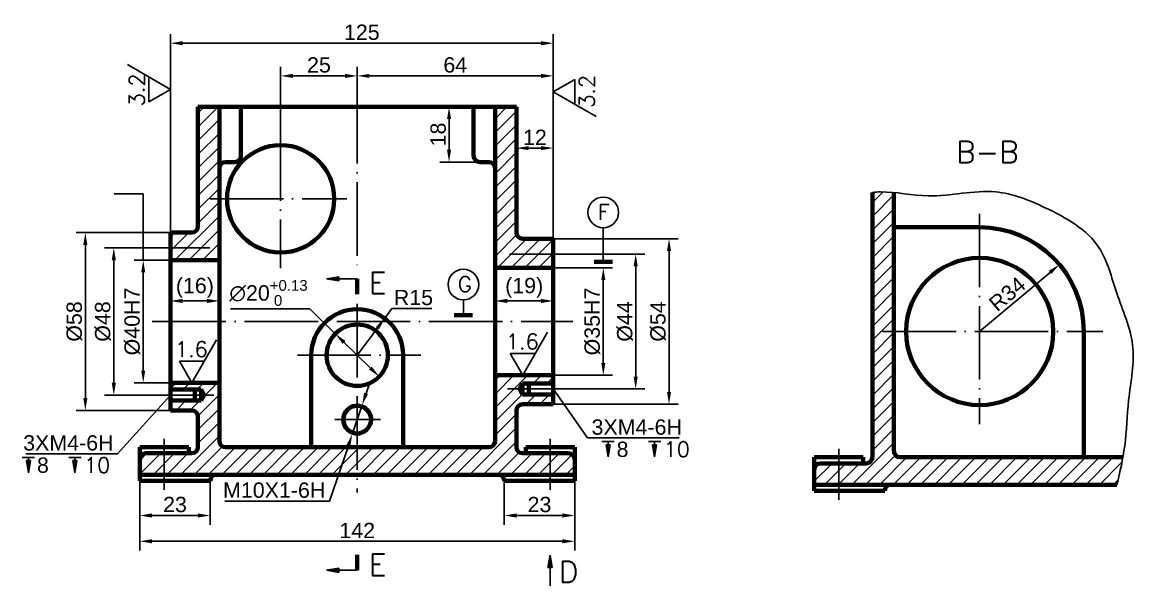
# Model space of a CAD drawing. Header units: centimetres. Extents: x 2456 to 3177, y 1186 to 1623.
# Drawn here: x 2807.2 to 3170.4, y 1427.5 to 1611.3 of the extents above; entities that cross this region are included whole.
import ezdxf
from ezdxf.enums import TextEntityAlignment as Align

# ---------------------------------------------------------------- set-up
doc = ezdxf.new("R2010")
doc.units = ezdxf.units.CM
doc.header["$PDMODE"] = 35
doc.linetypes.add('ACAD_ISO04W100', pattern=[30, 24, -3, 0, -3])
doc.layers.get('Defpoints').update_dxf_attribs({"color": 250})
for name, color, linetype, lineweight in [('文字', 250, 'Continuous', 25), ('標註', 250, 'Continuous', 25), ('粗實線', 250, 'Continuous', 70), ('細實線', 250, 'Continuous', 25), ('點畫線', 250, 'ACAD_ISO04W100', 25)]:
    doc.layers.add(name, color=color, linetype=linetype, lineweight=lineweight)
doc.styles.get("Standard").update_dxf_attribs({"font": 'arial.ttf'})
doc.styles.add('字母和数字样式', font='txt.shx', dxfattribs={"height": 5})
doc.dimstyles.new('公差样式2', dxfattribs={"dimtxt": 5, "dimasz": 4, "dimexe": 3, "dimexo": 0, "dimgap": 1, "dimtad": 1, "dimtoh": 1, "dimdec": 1, "dimdsep": 46, "dimtxsty": 'Standard', "dimcen": 2.5, "dimadec": 1, "dimazin": 2, "dimtol": 1, "dimtp": 0.13, "dimtfac": 0.7, "dimtdec": 3, "dimtofl": 0, "dimtmove": 0, "dimatfit": 2, "dimldrblk": 'NONE', "dimfxl": 1, "dimtolj": 1, "dimarcsym": 0})
doc.dimstyles.new('工程标注样式', dxfattribs={"dimtxt": 5, "dimasz": 4, "dimexe": 3, "dimexo": 0, "dimgap": 1, "dimtad": 1, "dimtoh": 1, "dimdec": 1, "dimdsep": 46, "dimtxsty": 'Standard', "dimcen": 2.5, "dimadec": 0, "dimazin": 0, "dimtfac": 1, "dimtdec": 1, "dimtmove": 0, "dimatfit": 3, "dimldrblk": 'NONE', "dimfxl": 1, "dimarcsym": 0})
doc.dimstyles.new('工程标注样式$0', dxfattribs={"dimtxt": 5, "dimasz": 4, "dimexe": 3, "dimexo": 0, "dimgap": 1, "dimtad": 1, "dimdec": 1, "dimdsep": 46, "dimtxsty": 'Standard', "dimcen": 2.5, "dimadec": 0, "dimazin": 0, "dimtfac": 1, "dimtdec": 1, "dimtmove": 0, "dimatfit": 3, "dimldrblk": 'NONE', "dimfxl": 1, "dimarcsym": 0})
doc.dimstyles.new('平内径向标注样式', dxfattribs={"dimtxt": 5, "dimasz": 4, "dimexe": 3, "dimexo": 0, "dimgap": 1, "dimtad": 1, "dimtoh": 1, "dimdec": 1, "dimdsep": 46, "dimtxsty": 'Standard', "dimcen": 2.5, "dimadec": 1, "dimazin": 2, "dimtfac": 1, "dimtdec": 1, "dimtofl": 0, "dimtmove": 0, "dimatfit": 2, "dimldrblk": 'NONE', "dimfxl": 1, "dimarcsym": 0})
doc.dimstyles.new('非圆视图直径标注样式', dxfattribs={"dimtxt": 5, "dimasz": 4, "dimexe": 3, "dimexo": 0, "dimgap": 1, "dimtad": 1, "dimdec": 1, "dimdsep": 46, "dimtxsty": 'Standard', "dimcen": 2.5, "dimadec": 0, "dimazin": 0, "dimtfac": 1, "dimtdec": 1, "dimtmove": 0, "dimatfit": 3, "dimldrblk": 'NONE', "dimfxl": 1, "dimarcsym": 0})

# ---------------------------------------------------------------- blocks, each defined once
blk = doc.blocks.new('箭头')
at = {"layer": '細實線'}
for p, q in [((-0.75, 6), (0, 10)), ((0, 0), (0, 10)), ((0, 10), (0.65, 6)), ((0.65, 6), (-0.75, 6))]:
    blk.add_line(p, q, dxfattribs=at)
blk.add_solid([(0, 10), (0.65, 6), (-0.75, 6)], dxfattribs=at)
blk = doc.blocks.new('*D107')
at = {"layer": 'Defpoints', "color": 0, "transparency": 16777216}
for p in [(2845.6, 1461.65), (2868.6, 1461.65), (2868.6, 1450.36)]:
    blk.add_point(p, dxfattribs=at)
at = {"layer": '標註', "color": 0, "lineweight": -2, "transparency": 16777216}
for p, q in [((2845.6, 1461.65), (2845.6, 1447.36)), ((2868.6, 1461.65), (2868.6, 1447.36)), ((2849.6, 1450.36), (2864.6, 1450.36))]:
    blk.add_line(p, q, dxfattribs=at)
at = {"layer": '標註', "color": 0, "transparency": 16777216}
for points in [[(2849.6, 1451.03), (2849.6, 1449.69), (2845.6, 1450.36)], [(2864.6, 1451.03), (2864.6, 1449.69), (2868.6, 1450.36)]]:
    blk.add_solid(points, dxfattribs=at)
at = {"layer": '標註', "color": 0, "transparency": 16777216, "insert": (2857.1, 1453.92), "char_height": 5, "attachment_point": 5}
blk.add_mtext('23', dxfattribs=at)
blk = doc.blocks.new('_None')
blk = doc.blocks.new('*D108')
at = {"layer": 'Defpoints', "color": 0, "transparency": 16777216}
for p in [(2964.6, 1461.65), (2987.6, 1461.65), (2987.6, 1450.36)]:
    blk.add_point(p, dxfattribs=at)
at = {"layer": '標註', "color": 0, "lineweight": -2, "transparency": 16777216}
for p, q in [((2964.6, 1461.65), (2964.6, 1447.36)), ((2987.6, 1461.65), (2987.6, 1447.36)), ((2968.6, 1450.36), (2983.6, 1450.36))]:
    blk.add_line(p, q, dxfattribs=at)
at = {"layer": '標註', "color": 0, "transparency": 16777216}
for points in [[(2968.6, 1451.03), (2968.6, 1449.69), (2964.6, 1450.36)], [(2983.6, 1451.03), (2983.6, 1449.69), (2987.6, 1450.36)]]:
    blk.add_solid(points, dxfattribs=at)
at = {"layer": '標註', "color": 0, "transparency": 16777216, "insert": (2976.1, 1453.92), "char_height": 5, "attachment_point": 5}
blk.add_mtext('23', dxfattribs=at)
blk = doc.blocks.new('*D109')
at = {"layer": 'Defpoints', "color": 0, "transparency": 16777216}
for p in [(2916.6, 1593.76), (2916.6, 1589.18), (2891.6, 1576.99)]:
    blk.add_point(p, dxfattribs=at)
at = {"layer": '標註', "color": 0, "lineweight": -2, "transparency": 16777216}
for p, q in [((2891.6, 1576.99), (2891.6, 1596.76)), ((2916.6, 1589.18), (2916.6, 1596.76)), ((2895.6, 1593.76), (2912.6, 1593.76))]:
    blk.add_line(p, q, dxfattribs=at)
at = {"layer": '標註', "color": 0, "transparency": 16777216}
for points in [[(2895.6, 1594.43), (2895.6, 1593.1), (2891.6, 1593.76)], [(2912.6, 1594.43), (2912.6, 1593.1), (2916.6, 1593.76)]]:
    blk.add_solid(points, dxfattribs=at)
at = {"layer": '標註', "color": 0, "transparency": 16777216, "insert": (2904.1, 1597.32), "char_height": 5, "attachment_point": 5}
blk.add_mtext('25', dxfattribs=at)
blk = doc.blocks.new('*D110')
at = {"layer": 'Defpoints', "color": 0, "transparency": 16777216}
for p in [(2916.6, 1593.76), (2916.6, 1593.76), (2980.6, 1540.65)]:
    blk.add_point(p, dxfattribs=at)
at = {"layer": '標註', "color": 0, "lineweight": -2, "transparency": 16777216}
for p, q in [((2916.6, 1593.76), (2916.6, 1596.76)), ((2980.6, 1540.65), (2980.6, 1596.76)), ((2976.6, 1593.76), (2920.6, 1593.76))]:
    blk.add_line(p, q, dxfattribs=at)
at = {"layer": '標註', "color": 0, "transparency": 16777216}
for points in [[(2920.6, 1594.43), (2920.6, 1593.1), (2916.6, 1593.76)], [(2976.6, 1594.43), (2976.6, 1593.1), (2980.6, 1593.76)]]:
    blk.add_solid(points, dxfattribs=at)
at = {"layer": '標註', "color": 0, "transparency": 16777216, "insert": (2948.6, 1597.32), "char_height": 5, "attachment_point": 5}
blk.add_mtext('64', dxfattribs=at)
blk = doc.blocks.new('*D111')
at = {"layer": 'Defpoints', "color": 0, "transparency": 16777216}
for p in [(2855.6, 1604.42), (2855.6, 1542.65), (2980.6, 1540.65)]:
    blk.add_point(p, dxfattribs=at)
at = {"layer": '標註', "color": 0, "lineweight": -2, "transparency": 16777216}
for p, q in [((2855.6, 1542.65), (2855.6, 1607.42)), ((2980.6, 1540.65), (2980.6, 1607.42)), ((2976.6, 1604.42), (2859.6, 1604.42))]:
    blk.add_line(p, q, dxfattribs=at)
at = {"layer": '標註', "color": 0, "transparency": 16777216}
for points in [[(2859.6, 1605.09), (2859.6, 1603.76), (2855.6, 1604.42)], [(2976.6, 1605.09), (2976.6, 1603.76), (2980.6, 1604.42)]]:
    blk.add_solid(points, dxfattribs=at)
at = {"layer": '標註', "color": 0, "transparency": 16777216, "insert": (2918.1, 1607.97), "char_height": 5, "attachment_point": 5}
blk.add_mtext('125', dxfattribs=at)
blk = doc.blocks.new('加工面粗糙度')
at = {"layer": '細實線'}
for p, q in [((0, 0), (8.1, 14.03)), ((-4.05, 7.01), (0, 0)), ((-4.05, 7.01), (4.05, 7.01))]:
    blk.add_line(p, q, dxfattribs=at)
at = {"layer": '文字', "style": '字母和数字样式'}
blk.add_attdef('RA', (-5.5, 8.47), '', height=5, dxfattribs=at)
blk = doc.blocks.new('*D112')
at = {"layer": 'Defpoints', "color": 0, "transparency": 16777216}
for p in [(2946.58, 1583.65), (2946.58, 1583.65), (2956.6, 1565.65)]:
    blk.add_point(p, dxfattribs=at)
at = {"layer": '標註', "color": 0, "lineweight": -2, "transparency": 16777216}
for p, q in [((2946.58, 1583.65), (2943.58, 1583.65)), ((2946.58, 1569.65), (2946.58, 1579.65)), ((2956.6, 1565.65), (2943.58, 1565.65))]:
    blk.add_line(p, q, dxfattribs=at)
at = {"layer": '標註', "color": 0, "transparency": 16777216}
for points in [[(2945.91, 1579.65), (2947.25, 1579.65), (2946.58, 1583.65)], [(2945.91, 1569.65), (2947.25, 1569.65), (2946.58, 1565.65)]]:
    blk.add_solid(points, dxfattribs=at)
at = {"layer": '標註', "color": 0, "transparency": 16777216, "insert": (2943.03, 1574.65), "char_height": 5, "attachment_point": 5, "rotation": 90}
blk.add_mtext('18', dxfattribs=at)
blk = doc.blocks.new('*D71')
at = {"layer": 'Defpoints', "color": 0, "transparency": 16777216}
for p in [(2855.6, 1520.35), (2871.6, 1520.35), (2871.6, 1520.35)]:
    blk.add_point(p, dxfattribs=at)
at = {"layer": '標註', "color": 0, "lineweight": -2, "transparency": 16777216}
for p, q in [((2855.6, 1520.35), (2855.6, 1523.35)), ((2871.6, 1520.35), (2871.6, 1523.35)), ((2859.6, 1520.35), (2867.6, 1520.35))]:
    blk.add_line(p, q, dxfattribs=at)
at = {"layer": '標註', "color": 0, "transparency": 16777216}
for points in [[(2859.6, 1521.02), (2859.6, 1519.68), (2855.6, 1520.35)], [(2867.6, 1521.02), (2867.6, 1519.68), (2871.6, 1520.35)]]:
    blk.add_solid(points, dxfattribs=at)
at = {"layer": '標註', "color": 0, "transparency": 16777216, "insert": (2863.6, 1524.63), "char_height": 5, "attachment_point": 5}
blk.add_mtext('(16)', dxfattribs=at)
blk = doc.blocks.new('*D72')
at = {"layer": 'Defpoints', "color": 0, "transparency": 16777216}
for p in [(2961.6, 1520.35), (2980.6, 1520.35), (2980.6, 1520.35)]:
    blk.add_point(p, dxfattribs=at)
at = {"layer": '標註', "color": 0, "lineweight": -2, "transparency": 16777216}
for p, q in [((2961.6, 1520.35), (2961.6, 1523.35)), ((2980.6, 1520.35), (2980.6, 1523.35)), ((2965.6, 1520.35), (2976.6, 1520.35))]:
    blk.add_line(p, q, dxfattribs=at)
at = {"layer": '標註', "color": 0, "transparency": 16777216}
for points in [[(2965.6, 1521.02), (2965.6, 1519.68), (2961.6, 1520.35)], [(2976.6, 1521.02), (2976.6, 1519.68), (2980.6, 1520.35)]]:
    blk.add_solid(points, dxfattribs=at)
at = {"layer": '標註', "color": 0, "transparency": 16777216, "insert": (2971.1, 1524.63), "char_height": 5, "attachment_point": 5}
blk.add_mtext('(19)', dxfattribs=at)
blk = doc.blocks.new('*D113')
at = {"layer": 'Defpoints', "color": 0, "transparency": 16777216}
for p in [(2980.6, 1531.15), (2980.6, 1496.15), (2996.93, 1496.15)]:
    blk.add_point(p, dxfattribs=at)
at = {"layer": '標註', "color": 0, "lineweight": -2, "transparency": 16777216}
for p, q in [((2980.6, 1531.15), (2999.93, 1531.15)), ((2996.93, 1527.15), (2996.93, 1500.15)), ((2980.6, 1496.15), (2999.93, 1496.15))]:
    blk.add_line(p, q, dxfattribs=at)
at = {"layer": '標註', "color": 0, "transparency": 16777216}
for points in [[(2996.27, 1527.15), (2997.6, 1527.15), (2996.93, 1531.15)], [(2996.27, 1500.15), (2997.6, 1500.15), (2996.93, 1496.15)]]:
    blk.add_solid(points, dxfattribs=at)
at = {"layer": '標註', "color": 0, "transparency": 16777216, "insert": (2993.38, 1513.65), "char_height": 5, "attachment_point": 5, "rotation": 90}
blk.add_mtext('%%c35H7', dxfattribs=at)
blk = doc.blocks.new('*D114')
at = {"layer": 'Defpoints', "color": 0, "transparency": 16777216}
for p in [(2985.09, 1535.65), (2985.09, 1491.65), (3007.5, 1491.65)]:
    blk.add_point(p, dxfattribs=at)
at = {"layer": '標註', "color": 0, "lineweight": -2, "transparency": 16777216}
for p, q in [((2985.09, 1535.65), (3010.5, 1535.65)), ((3007.5, 1531.65), (3007.5, 1495.65)), ((2985.09, 1491.65), (3010.5, 1491.65))]:
    blk.add_line(p, q, dxfattribs=at)
at = {"layer": '標註', "color": 0, "transparency": 16777216}
for points in [[(3006.84, 1531.65), (3008.17, 1531.65), (3007.5, 1535.65)], [(3006.84, 1495.65), (3008.17, 1495.65), (3007.5, 1491.65)]]:
    blk.add_solid(points, dxfattribs=at)
at = {"layer": '標註', "color": 0, "transparency": 16777216, "insert": (3004, 1513.65), "char_height": 5, "attachment_point": 5, "rotation": 90}
blk.add_mtext('%%C44', dxfattribs=at)
blk = doc.blocks.new('*D115')
at = {"layer": 'Defpoints', "color": 0, "transparency": 16777216}
for p in [(2980.6, 1540.65), (2980.6, 1486.65), (3018.39, 1486.65)]:
    blk.add_point(p, dxfattribs=at)
at = {"layer": '標註', "color": 0, "lineweight": -2, "transparency": 16777216}
for p, q in [((2980.6, 1540.65), (3021.39, 1540.65)), ((3018.39, 1536.65), (3018.39, 1490.65)), ((2980.6, 1486.65), (3021.39, 1486.65))]:
    blk.add_line(p, q, dxfattribs=at)
at = {"layer": '標註', "color": 0, "transparency": 16777216}
for points in [[(3017.72, 1536.65), (3019.06, 1536.65), (3018.39, 1540.65)], [(3017.72, 1490.65), (3019.06, 1490.65), (3018.39, 1486.65)]]:
    blk.add_solid(points, dxfattribs=at)
at = {"layer": '標註', "color": 0, "transparency": 16777216, "insert": (3014.85, 1513.65), "char_height": 5, "attachment_point": 5, "rotation": 90}
blk.add_mtext('%%C54', dxfattribs=at)
blk = doc.blocks.new('*D116')
at = {"layer": 'Defpoints', "color": 0, "transparency": 16777216}
for p in [(2855.6, 1533.65), (2846.74, 1493.65), (2855.6, 1493.65)]:
    blk.add_point(p, dxfattribs=at)
at = {"layer": '標註', "color": 0, "lineweight": -2, "transparency": 16777216}
for p, q in [((2855.6, 1533.65), (2843.74, 1533.65)), ((2846.74, 1529.65), (2846.74, 1497.65)), ((2855.6, 1493.65), (2843.74, 1493.65))]:
    blk.add_line(p, q, dxfattribs=at)
at = {"layer": '標註', "color": 0, "transparency": 16777216}
for points in [[(2846.07, 1529.65), (2847.4, 1529.65), (2846.74, 1533.65)], [(2846.07, 1497.65), (2847.4, 1497.65), (2846.74, 1493.65)]]:
    blk.add_solid(points, dxfattribs=at)
at = {"layer": '標註', "color": 0, "transparency": 16777216, "insert": (2843.18, 1513.65), "char_height": 5, "attachment_point": 5, "rotation": 90}
blk.add_mtext('%%c40H7', dxfattribs=at)
blk = doc.blocks.new('*D117')
at = {"layer": 'Defpoints', "color": 0, "transparency": 16777216}
for p in [(2851.64, 1537.65), (2837.13, 1489.65), (2851.64, 1489.65)]:
    blk.add_point(p, dxfattribs=at)
at = {"layer": '標註', "color": 0, "lineweight": -2, "transparency": 16777216}
for p, q in [((2851.64, 1537.65), (2834.13, 1537.65)), ((2837.13, 1533.65), (2837.13, 1493.65)), ((2851.64, 1489.65), (2834.13, 1489.65))]:
    blk.add_line(p, q, dxfattribs=at)
at = {"layer": '標註', "color": 0, "transparency": 16777216}
for points in [[(2836.46, 1533.65), (2837.8, 1533.65), (2837.13, 1537.65)], [(2836.46, 1493.65), (2837.8, 1493.65), (2837.13, 1489.65)]]:
    blk.add_solid(points, dxfattribs=at)
at = {"layer": '標註', "color": 0, "transparency": 16777216, "insert": (2833.58, 1513.65), "char_height": 5, "attachment_point": 5, "rotation": 90}
blk.add_mtext('%%C48', dxfattribs=at)
blk = doc.blocks.new('*D118')
at = {"layer": 'Defpoints', "color": 0, "transparency": 16777216}
for p in [(2855.6, 1542.65), (2827.84, 1484.65), (2855.6, 1484.65)]:
    blk.add_point(p, dxfattribs=at)
at = {"layer": '標註', "color": 0, "lineweight": -2, "transparency": 16777216}
for p, q in [((2855.6, 1542.65), (2824.84, 1542.65)), ((2827.84, 1538.65), (2827.84, 1488.65)), ((2855.6, 1484.65), (2824.84, 1484.65))]:
    blk.add_line(p, q, dxfattribs=at)
at = {"layer": '標註', "color": 0, "transparency": 16777216}
for points in [[(2827.18, 1538.65), (2828.51, 1538.65), (2827.84, 1542.65)], [(2827.18, 1488.65), (2828.51, 1488.65), (2827.84, 1484.65)]]:
    blk.add_solid(points, dxfattribs=at)
at = {"layer": '標註', "color": 0, "transparency": 16777216, "insert": (2824.29, 1513.65), "char_height": 5, "attachment_point": 5, "rotation": 90}
blk.add_mtext('%%C58', dxfattribs=at)
blk = doc.blocks.new('孔深符号')
at = {"layer": '標註'}
for p, q in [((-2, 5), (2, 5)), ((0.65, 4), (-0.65, 4)), ((-0.65, 4), (0, 0)), ((0, 5), (0, 0)), ((0, 0), (0.65, 4))]:
    blk.add_line(p, q, dxfattribs=at)
blk.add_solid([(-0.65, 4), (0.65, 4), (0, 0)], dxfattribs=at)
blk = doc.blocks.new('*D73')
at = {"layer": 'Defpoints', "color": 0, "transparency": 16777216}
for p in [(2968.6, 1570.2), (2968.6, 1570.2), (2980.6, 1570.2)]:
    blk.add_point(p, dxfattribs=at)
at = {"layer": '標註', "color": 0, "lineweight": -2, "transparency": 16777216}
for p, q in [((2968.6, 1570.2), (2968.6, 1573.2)), ((2980.6, 1570.2), (2980.6, 1573.2)), ((2976.6, 1570.2), (2972.6, 1570.2))]:
    blk.add_line(p, q, dxfattribs=at)
at = {"layer": '標註', "color": 0, "transparency": 16777216}
for points in [[(2972.6, 1570.87), (2972.6, 1569.54), (2968.6, 1570.2)], [(2976.6, 1570.87), (2976.6, 1569.54), (2980.6, 1570.2)]]:
    blk.add_solid(points, dxfattribs=at)
at = {"layer": '標註', "color": 0, "transparency": 16777216, "insert": (2974.6, 1573.71), "char_height": 5, "attachment_point": 5}
blk.add_mtext('12', dxfattribs=at)
blk = doc.blocks.new('*D119')
at = {"layer": 'Defpoints', "color": 0, "transparency": 16777216}
for p in [(2925.56, 1514.68), (2916.6, 1502.65)]:
    blk.add_point(p, dxfattribs=at)
at = {"layer": '標註', "color": 0, "lineweight": -2, "transparency": 16777216}
for p, q in [((2925.56, 1514.68), (2927.95, 1517.89)), ((2927.95, 1517.89), (2940.94, 1517.89)), ((2916.6, 1502.65), (2923.17, 1511.47))]:
    blk.add_line(p, q, dxfattribs=at)
at = {"layer": '標註', "color": 0, "transparency": 16777216}
blk.add_solid([(2922.64, 1511.87), (2923.71, 1511.07), (2925.56, 1514.68)], dxfattribs=at)
at = {"layer": '標註', "color": 0, "transparency": 16777216, "insert": (2934.95, 1521.44), "char_height": 5, "attachment_point": 5}
blk.add_mtext('R15', dxfattribs=at)
blk = doc.blocks.new('*D120')
at = {"layer": 'Defpoints', "color": 0, "transparency": 16777216}
for p in [(2909.44, 1509.63), (2923.76, 1495.67)]:
    blk.add_point(p, dxfattribs=at)
at = {"layer": '標註', "color": 0, "lineweight": -2, "transparency": 16777216}
for p, q in [((2901.09, 1517.76), (2875.2, 1517.76)), ((2909.44, 1509.63), (2901.09, 1517.76)), ((2920.9, 1498.46), (2912.3, 1506.84))]:
    blk.add_line(p, q, dxfattribs=at)
at = {"layer": '標註', "color": 0, "transparency": 16777216}
for points in [[(2912.77, 1507.31), (2911.84, 1506.36), (2909.44, 1509.63)], [(2921.36, 1498.94), (2920.43, 1497.99), (2923.76, 1495.67)]]:
    blk.add_solid(points, dxfattribs=at)
at = {"layer": '標註', "color": 0, "transparency": 16777216, "insert": (2887.64, 1522.96), "char_height": 5, "attachment_point": 5}
blk.add_mtext('\\A1;∅20{\\H3.500000;\\S+0.13^  0;}', dxfattribs=at)
blk = doc.blocks.new('基准符号')
at = {"layer": '粗實線'}
blk.add_line((-3, 0), (3, 0), dxfattribs=at)
at = {"layer": '細實線'}
blk.add_line((0, 0), (0, 5), dxfattribs=at)
blk.add_circle((0, 10), 5, dxfattribs=at)
at = {"layer": '文字', "style": '字母和数字样式'}
blk.add_attdef('A', (-1.76, 7.63), '', height=5, dxfattribs=at)
blk = doc.blocks.new('*D121')
at = {"layer": 'Defpoints', "color": 0, "transparency": 16777216}
for p in [(2918.21, 1486.39), (2914.99, 1476.92)]:
    blk.add_point(p, dxfattribs=at)
at = {"layer": '標註', "color": 0, "lineweight": -2, "transparency": 16777216}
for p, q in [((2919.49, 1490.17), (2920.78, 1493.96)), ((2918.21, 1486.39), (2914.99, 1476.92)), ((2907.57, 1455.05), (2913.71, 1473.13)), ((2873.34, 1455.05), (2907.57, 1455.05))]:
    blk.add_line(p, q, dxfattribs=at)
at = {"layer": '標註', "color": 0, "transparency": 16777216}
for points in [[(2918.86, 1490.39), (2920.12, 1489.96), (2918.21, 1486.39)], [(2913.08, 1473.34), (2914.34, 1472.91), (2914.99, 1476.92)]]:
    blk.add_solid(points, dxfattribs=at)
at = {"layer": '標註', "color": 0, "transparency": 16777216, "insert": (2889.49, 1458.6), "char_height": 5, "attachment_point": 5}
blk.add_mtext('M10X1-6H', dxfattribs=at)
blk = doc.blocks.new('*D76')
at = {"layer": 'Defpoints', "color": 0, "transparency": 16777216}
for p in [(2845.6, 1461.65), (2987.6, 1461.65), (2987.6, 1441.96)]:
    blk.add_point(p, dxfattribs=at)
at = {"layer": '標註', "color": 0, "lineweight": -2, "transparency": 16777216}
for p, q in [((2845.6, 1461.65), (2845.6, 1438.96)), ((2987.6, 1461.65), (2987.6, 1438.96)), ((2849.6, 1441.96), (2983.6, 1441.96))]:
    blk.add_line(p, q, dxfattribs=at)
at = {"layer": '標註', "color": 0, "transparency": 16777216}
for points in [[(2849.6, 1442.62), (2849.6, 1441.29), (2845.6, 1441.96)], [(2983.6, 1442.62), (2983.6, 1441.29), (2987.6, 1441.96)]]:
    blk.add_solid(points, dxfattribs=at)
at = {"layer": '標註', "color": 0, "transparency": 16777216, "insert": (2916.6, 1445.47), "char_height": 5, "attachment_point": 5}
blk.add_mtext('142', dxfattribs=at)
blk = doc.blocks.new('*D122')
at = {"layer": 'Defpoints', "color": 0, "transparency": 16777216}
for p in [(3145.85, 1532.23), (3119.8, 1510.38)]:
    blk.add_point(p, dxfattribs=at)
at = {"layer": '標註', "color": 0, "lineweight": -2, "transparency": 16777216}
blk.add_line((3119.8, 1510.38), (3142.78, 1529.66), dxfattribs=at)
at = {"layer": '標註', "color": 0, "transparency": 16777216}
blk.add_solid([(3142.35, 1530.17), (3143.21, 1529.15), (3145.85, 1532.23)], dxfattribs=at)
at = {"layer": '標註', "color": 0, "transparency": 16777216, "insert": (3128.83, 1522.6), "char_height": 5, "attachment_point": 5, "rotation": 40.0037}
blk.add_mtext('R34', dxfattribs=at)

msp = doc.modelspace()

# ---------------------------------------------------------------- hatches: boundary and pattern name
at = {"layer": '細實線'}
h = msp.add_hatch(dxfattribs=at)
h.set_pattern_fill('ANSI31', color=256, style=0)
h.set_pattern_definition([(45, (2434.889, 1080.0234), (-2.245064, 2.245064), [])])
h.paths.add_polyline_path([(2871.6, 1583.65), (2864.6, 1583.65), (2864.6, 1544.65, -0.414214), (2862.6, 1542.65), (2855.6, 1542.65), (2855.6, 1533.65), (2871.6, 1533.65)])
h.paths.add_polyline_path([(2871.6, 1493.65), (2855.6, 1493.65), (2855.6, 1491.65), (2863.6, 1491.65), (2863.6, 1491.45), (2865.6, 1491.45), (2866.64, 1489.65), (2865.6, 1487.85), (2863.6, 1487.85), (2863.6, 1487.65), (2855.6, 1487.65), (2855.6, 1484.65), (2862.6, 1484.65, -0.414214), (2864.6, 1482.65), (2864.6, 1472.65, -0.414214), (2862.6, 1470.65), (2853.6, 1470.65), (2853.6, 1463.65), (2916.6, 1463.65), (2916.6, 1472.65), (2873.6, 1472.65, -0.414214), (2871.6, 1474.65)])
h.paths.add_polyline_path([(2853.6, 1470.65), (2847.6, 1470.65, 0.414214), (2845.6, 1468.65), (2845.6, 1463.65), (2853.6, 1463.65)])
h.paths.add_polyline_path([(2987.6, 1468.65, 0.414214), (2985.6, 1470.65), (2979.6, 1470.65), (2979.6, 1463.65), (2987.6, 1463.65)])
h.paths.add_polyline_path([(2979.6, 1470.65), (2970.6, 1470.65, -0.414214), (2968.6, 1472.65), (2968.6, 1484.65, -0.414214), (2970.6, 1486.65), (2980.6, 1486.65), (2980.6, 1489.65), (2972.6, 1489.65), (2972.6, 1489.85), (2970.6, 1489.85), (2969.56, 1491.65), (2970.6, 1493.45), (2972.6, 1493.45), (2972.6, 1493.65), (2980.6, 1493.65), (2980.6, 1496.15), (2961.6, 1496.15), (2961.6, 1474.65, -0.414214), (2959.6, 1472.65), (2916.6, 1472.65), (2916.6, 1463.65), (2979.6, 1463.65)])
h.paths.add_polyline_path([(2968.6, 1583.65), (2961.6, 1583.65), (2961.6, 1531.15), (2980.6, 1531.15), (2980.6, 1540.65), (2970.6, 1540.65, -0.414214), (2968.6, 1542.65)])
h.paths.add_polyline_path([(2863.6, 1491.65), (2855.6, 1491.65), (2855.6, 1491.45), (2863.6, 1491.45)], flags=17)
h.paths.add_polyline_path([(2863.6, 1487.85), (2855.6, 1487.85), (2855.6, 1487.65), (2863.6, 1487.65)], flags=17)
h.paths.add_polyline_path([(2980.6, 1489.85), (2972.6, 1489.85), (2972.6, 1489.65), (2980.6, 1489.65)], flags=17)
h.paths.add_polyline_path([(2980.6, 1493.65), (2972.6, 1493.65), (2972.6, 1493.45), (2980.6, 1493.45)], flags=17)
h = msp.add_hatch(dxfattribs=at)
h.set_pattern_fill('ANSI31', color=256, style=0)
h.set_pattern_definition([(45, (2428.3093, 1080.0234), (-2.245064, 2.245064), [])])
edge = h.paths.add_edge_path()
edge.add_arc((3082.8, 1469.38), 2, -90, 0, ccw=False)
edge.add_line((3082.8, 1467.38), (3073.8, 1467.38))
edge.add_line((3073.8, 1467.38), (3073.8, 1460.38))
edge.add_line((3073.8, 1460.38), (3164.61, 1460.38))
edge.add_spline(control_points=[(3164.61, 1460.38), (3165.34, 1463.37), (3166.03, 1466.36), (3166.57, 1469.38)], knot_values=[162.030836, 162.030836, 162.030836, 162.030836, 171.232621, 171.232621, 171.232621, 171.232621], degree=3, periodic=0)
edge.add_line((3166.57, 1469.38), (3093.8, 1469.38))
edge.add_arc((3093.8, 1471.38), 2, 180, 270, ccw=False)
edge.add_line((3091.8, 1471.38), (3091.8, 1555.71))
edge.add_spline(control_points=[(3091.8, 1555.71), (3090.35, 1555.85), (3088.01, 1555.99), (3085.68, 1555.86), (3084.8, 1555.78)], knot_values=[12.45513, 12.45513, 12.45513, 12.45513, 16.853012, 19.524367, 19.524367, 19.524367, 19.524367], degree=3, periodic=0)
edge.add_line((3084.8, 1555.78), (3084.8, 1469.38))
h.paths.add_polyline_path([(3073.8, 1467.38), (3067.8, 1467.38, 0.414214), (3065.8, 1465.38), (3065.8, 1460.38), (3073.8, 1460.38)])

# ---------------------------------------------------------------- linework, layer by layer
at = {"layer": '粗實線'}
for p, q in [((2968.6, 1583.65), (2864.6, 1583.65)), ((2864.6, 1583.65), (2864.6, 1544.65)), ((2871.6, 1583.65), (2871.6, 1474.65)), ((2878.6, 1583.65), (2878.6, 1567.65)), ((2954.6, 1583.65), (2954.6, 1567.65)), ((2961.6, 1474.65), (2961.6, 1583.65)), ((2968.6, 1542.65), (2968.6, 1583.65)), ((2876.6, 1565.65), (2873.6, 1565.65)), ((2956.6, 1565.65), (2959.6, 1565.65)), ((3084.8, 1555.78), (3084.8, 1469.38)), ((3091.8, 1555.71), (3091.8, 1471.38)), ((3119.8, 1544.38), (3091.8, 1544.38)), ((3119.8, 1544.38), (3119.8, 1544.38)), ((2855.6, 1542.65), (2855.6, 1484.65)), ((2855.6, 1542.65), (2862.6, 1542.65)), ((2970.6, 1540.65), (2980.6, 1540.65)), ((2980.6, 1486.65), (2980.6, 1540.65)), ((2855.6, 1533.65), (2871.6, 1533.65)), ((2993.93, 1533.15), (2999.93, 1533.15)), ((2961.6, 1531.15), (2980.6, 1531.15)), ((2916.6, 1522.61), (2916.6, 1527.61)), ((3153.8, 1510.38), (3153.8, 1469.38)), ((2901.6, 1502.65), (2901.6, 1472.65)), ((2931.6, 1502.65), (2931.6, 1472.65)), ((2855.6, 1493.65), (2871.6, 1493.65)), ((2961.6, 1496.15), (2980.6, 1496.15)), ((2970.6, 1493.45), (2969.56, 1491.65)), ((2970.6, 1493.45), (2970.6, 1489.85)), ((2970.6, 1493.45), (2980.6, 1493.45)), ((2972.6, 1493.65), (2972.6, 1489.65)), ((2865.6, 1491.45), (2855.6, 1491.45)), ((2863.6, 1491.65), (2863.6, 1487.65)), ((2865.6, 1491.45), (2865.6, 1487.85)), ((2865.6, 1491.45), (2866.64, 1489.65)), ((2865.6, 1487.85), (2866.64, 1489.65)), ((2970.6, 1489.85), (2969.56, 1491.65)), ((2970.6, 1489.85), (2980.6, 1489.85)), ((2865.6, 1487.85), (2855.6, 1487.85)), ((2970.6, 1486.65), (2980.6, 1486.65)), ((2855.6, 1484.65), (2862.6, 1484.65)), ((2864.6, 1482.65), (2864.6, 1472.65)), ((2968.6, 1472.65), (2968.6, 1484.65)), ((2845.6, 1463.65), (2845.6, 1472.65)), ((2845.6, 1472.65), (2861.6, 1472.65)), ((2861.6, 1472.65), (2861.6, 1470.65)), ((2873.6, 1472.65), (2959.6, 1472.65)), ((2987.6, 1472.65), (2971.6, 1472.65)), ((2971.6, 1472.65), (2971.6, 1470.65)), ((2987.6, 1463.65), (2987.6, 1472.65)), ((2847.6, 1470.65), (2862.6, 1470.65)), ((2970.6, 1470.65), (2985.6, 1470.65)), ((3065.8, 1460.38), (3065.8, 1469.38)), ((3065.8, 1469.38), (3081.8, 1469.38)), ((3067.8, 1467.38), (3082.8, 1467.38)), ((3081.8, 1469.38), (3081.8, 1467.38)), ((3093.8, 1469.38), (3166.57, 1469.38)), ((2845.6, 1463.65), (2987.6, 1463.65)), ((2845.6, 1463.65), (2845.6, 1461.65)), ((2987.6, 1463.65), (2987.6, 1461.65)), ((2845.6, 1461.65), (2868.6, 1461.65)), ((2987.6, 1461.65), (2964.6, 1461.65)), ((3065.8, 1460.38), (3164.61, 1460.38)), ((3065.8, 1460.38), (3065.8, 1458.38)), ((3065.8, 1458.38), (3088.8, 1458.38)), ((2916.6, 1437.53), (2916.6, 1432.53))]:
    msp.add_line(p, q, dxfattribs=at)
for centre, radius in [((2891.6, 1553.65), 17.5), ((3119.8, 1510.38), 24), ((2916.6, 1502.65), 10), ((2916.6, 1481.65), 4.5)]:
    msp.add_circle(centre, radius, dxfattribs=at)
for centre, radius, start, end in [((2873.6, 1563.65), 2, 90, 180), ((2876.6, 1567.65), 2, 270, 0), ((2956.6, 1567.65), 2, 180, 270), ((2959.6, 1563.65), 2, 0, 90), ((2862.6, 1544.65), 2, 270, 0), ((3119.8, 1510.38), 34, 0, 90), ((2970.6, 1542.65), 2, 180, 270), ((2916.6, 1502.65), 15, 0, 180), ((2970.6, 1484.65), 2, 90, 180), ((2862.6, 1482.65), 2, 0, 90), ((2873.6, 1474.65), 2, 180, 270), ((2959.6, 1474.65), 2, 270, 0), ((2862.6, 1472.65), 2, 270, 0), ((2970.6, 1472.65), 2, 180, 270), ((3093.8, 1471.38), 2, 180, 270), ((2847.6, 1468.65), 2, 90, 180), ((2985.6, 1468.65), 2, 0, 90), ((3067.8, 1465.38), 2, 90, 180), ((3082.8, 1469.38), 2, 270, 0), ((2870.6, 1461.65), 2, 90, 180), ((2962.6, 1461.65), 2, 0, 90), ((3090.8, 1458.38), 2, 90, 180)]:
    msp.add_arc(centre, radius, start, end, dxfattribs=at)
at = {"layer": '細實線'}
for p, q in [((2996.93, 1533.15), (2996.93, 1544.23)), ((2972.6, 1493.65), (2980.6, 1493.65)), ((2863.6, 1491.65), (2855.6, 1491.65)), ((2972.6, 1489.65), (2980.6, 1489.65)), ((2863.6, 1487.65), (2855.6, 1487.65))]:
    msp.add_line(p, q, dxfattribs=at)
msp.add_circle((2996.93, 1549.23), 5, dxfattribs=at)
msp.add_arc((2916.6, 1481.65), 5, 350, 280, dxfattribs=at)
msp.add_open_spline([(3084.8, 1555.78), (3085.68, 1555.86), (3091.7, 1556.19), (3105.09, 1552.98), (3123.62, 1558.2), (3142.73, 1550.52), (3159.87, 1540.83), (3164.15, 1522.13), (3171.71, 1506.15), (3168.02, 1488.96), (3167.69, 1473.66), (3165.64, 1464.58), (3164.61, 1460.38)], degree=3, knots=[12.45513, 12.45513, 12.45513, 12.45513, 15.126485, 30.731393, 52.800124, 69.807146, 91.573145, 107.565992, 125.180126, 143.355419, 158.303407, 171.232621, 171.232621, 171.232621, 171.232621], dxfattribs=at)
at = {"layer": '點畫線'}
for p, q in [((2916.6, 1589.18), (2916.6, 1531.44)), ((2891.6, 1576.99), (2891.6, 1531.03)), ((2868.49, 1553.65), (2913.19, 1553.65)), ((3119.8, 1548.8), (3119.8, 1480.17)), ((2851.64, 1537.65), (2868.49, 1537.65)), ((2966.3, 1535.65), (2985.09, 1535.65)), ((2916.6, 1519.36), (2916.6, 1457.88)), ((2849.7, 1513.65), (2987.03, 1513.65)), ((3088.09, 1510.38), (3160.01, 1510.38)), ((2901.6, 1502.65), (2897.09, 1502.65)), ((2897.09, 1502.65), (2937.32, 1502.65)), ((2851.64, 1489.65), (2869.78, 1489.65)), ((2965.66, 1491.65), (2985.09, 1491.65)), ((2980.6, 1491.65), (2981.51, 1491.65)), ((2911.6, 1481.65), (2909.27, 1481.65)), ((2909.27, 1481.65), (2924.25, 1481.65)), ((2853.6, 1472.65), (2853.6, 1475.36)), ((2853.6, 1475.36), (2853.6, 1458.77)), ((2979.6, 1472.65), (2979.6, 1475.36)), ((2979.6, 1475.36), (2979.6, 1458.77)), ((3073.8, 1469.38), (3073.8, 1472.09)), ((3073.8, 1472.09), (3073.8, 1455.49))]:
    msp.add_line(p, q, dxfattribs=at)

# ---------------------------------------------------------------- block references
at = {"layer": '標註', "rotation": 90}
msp.add_blockref('加工面粗糙度', (2855.6, 1589.34), dxfattribs=at).add_auto_attribs({'RA': '3.2'})
at = {"layer": '標註'}
ref = msp.add_blockref('加工面粗糙度', (2980.6, 1588.57), dxfattribs=dict(at, rotation=270))
ref.add_attrib('RA', '3.2', dxfattribs={"layer": '文字', "height": 5, "rotation": 90, "style": '字母和数字样式'}).set_placement((2989.08, 1594.07), align=Align.TOP_RIGHT)
for name, p, values in [('基准符号', (2951.25, 1515.68), {'A': 'G'}), ('加工面粗糙度', (2862.61, 1493.65), {'RA': '1.6'}), ('加工面粗糙度', (2970.61, 1496.15), {'RA': '1.6'})]:
    msp.add_blockref(name, p, dxfattribs=at).add_auto_attribs(values)
for p in [(2998.47, 1469.46), (3013.68, 1469.46), (2809.24, 1464.29), (2824.45, 1464.29)]:
    msp.add_blockref('孔深符号', p, dxfattribs=at)
at = {"layer": '粗實線', "rotation": 90}
for p in [(2916.6, 1527.61), (2916.6, 1432.53)]:
    msp.add_blockref('箭头', p, dxfattribs=at)
at = {"layer": '粗實線'}
msp.add_blockref('箭头', (2979.6, 1427.45), dxfattribs=at)

# ---------------------------------------------------------------- texts
at = {"layer": '文字', "style": '字母和数字样式'}
for s, p in [('B-B', (3112.11, 1565.44)), ('E', (2920.44, 1522.75)), ('E', (2920.44, 1430.81)), ('D', (2982.46, 1428.46))]:
    msp.add_text(s, height=7, dxfattribs=at).set_placement(p)
msp.add_attdef('F', (2995.17, 1546.86), '', height=5, dxfattribs=at)
at = {"layer": '標註'}
for p in [(3001.27, 1469.46), (2812.04, 1464.29)]:
    msp.add_text('8', height=5, dxfattribs=at).set_placement(p)
at = {"layer": '標註', "style": '字母和数字样式'}
for p in [(3016.63, 1469.46), (2827.4, 1464.29)]:
    msp.add_text('10', height=5, dxfattribs=at).set_placement(p)
at = {"layer": '標註', "char_height": 5}
for insert, attachment_point in [((2993.1, 1476.65), 7), ((2837.05, 1471.49), 9)]:
    msp.add_mtext('3XM4-6H', dxfattribs=dict(at, insert=insert, attachment_point=attachment_point))

# ---------------------------------------------------------------- dimensions: what is measured, and where the dimension line sits
at = {"layer": '標註'}
for base, p1, p2, picture, middle in [((2855.6, 1604.42), (2980.6, 1540.65), (2855.6, 1542.65), '*D111', (2918.1, 1607.97)), ((2916.6, 1593.76), (2891.6, 1576.99), (2916.6, 1589.18), '*D109', (2904.1, 1597.32)), ((2916.6, 1593.76), (2980.6, 1540.65), (2916.6, 1593.76), '*D110', (2948.6, 1597.32)), ((2968.6, 1570.2), (2980.6, 1570.2), (2968.6, 1570.2), '*D73', (2974.6, 1573.71)), ((2868.6, 1450.36), (2845.6, 1461.65), (2868.6, 1461.65), '*D107', (2857.1, 1453.92)), ((2987.6, 1441.96), (2845.6, 1461.65), (2987.6, 1461.65), '*D76', (2916.6, 1445.47)), ((2987.6, 1450.36), (2964.6, 1461.65), (2987.6, 1461.65), '*D108', (2976.1, 1453.92))]:
    dim = msp.add_linear_dim(base=base, p1=p1, p2=p2, dimstyle='工程标注样式$0', dxfattribs=at)
    dim.commit()
    dim.dimension.update_dxf_attribs({"geometry": picture, "text_midpoint": middle})
dim = msp.add_linear_dim(base=(2946.58, 1583.65), p1=(2956.6, 1565.65), p2=(2946.58, 1583.65), angle=90, dimstyle='工程标注样式$0', dxfattribs=at)
dim.commit()
dim.dimension.update_dxf_attribs({"geometry": '*D112', "text_midpoint": (2943.03, 1574.65)})
for base, p1, p2, picture, middle in [((2827.84, 1484.65), (2855.6, 1542.65), (2855.6, 1484.65), '*D118', (2824.29, 1513.65)), ((3018.39, 1486.65), (2980.6, 1540.65), (2980.6, 1486.65), '*D115', (3014.85, 1513.65)), ((2837.13, 1489.65), (2851.64, 1537.65), (2851.64, 1489.65), '*D117', (2833.58, 1513.65)), ((3007.5, 1491.65), (2985.09, 1535.65), (2985.09, 1491.65), '*D114', (3004, 1513.65))]:
    dim = msp.add_linear_dim(base=base, p1=p1, p2=p2, angle=90, dimstyle='非圆视图直径标注样式', override={"dimpost": '%%C<>'}, dxfattribs=at)
    dim.commit()
    dim.dimension.update_dxf_attribs({"geometry": picture, "text_midpoint": middle})
for base, p1, p2, text, picture, middle in [((2846.74, 1493.65), (2855.6, 1533.65), (2855.6, 1493.65), '%%c40H7', '*D116', (2843.18, 1513.65)), ((2996.93, 1496.15), (2980.6, 1531.15), (2980.6, 1496.15), '%%c35H7', '*D113', (2993.38, 1513.65))]:
    dim = msp.add_linear_dim(base=base, p1=p1, p2=p2, angle=90, text=text, dimstyle='工程标注样式$0', dxfattribs=at)
    dim.commit()
    dim.dimension.update_dxf_attribs({"geometry": picture, "text_midpoint": middle})
dim = msp.add_diameter_dim_2p(p1=(2923.76, 1495.67), p2=(2909.44, 1509.63), dimstyle='公差样式2', dxfattribs=at)
dim.commit()
dim.dimension.update_dxf_attribs({"geometry": '*D120', "text_midpoint": (2887.64, 1517.76), "dimtype": 163})
for center, mpoint, picture, middle in [((3119.8, 1510.38), (3145.85, 1532.23), '*D122', (3131.12, 1519.87)), ((2916.6, 1502.65), (2925.56, 1514.68), '*D119', (2934.95, 1517.89))]:
    dim = msp.add_radius_dim(center=center, mpoint=mpoint, dimstyle='平内径向标注样式', dxfattribs=at)
    dim.commit()
    dim.dimension.update_dxf_attribs({"geometry": picture, "text_midpoint": middle, "dimtype": 164})
for base, p1, p2, text, picture, middle in [((2871.6, 1520.35), (2855.6, 1520.35), (2871.6, 1520.35), '(16)', '*D71', (2863.6, 1524.63)), ((2980.6, 1520.35), (2961.6, 1520.35), (2980.6, 1520.35), '(19)', '*D72', (2971.1, 1524.63))]:
    dim = msp.add_linear_dim(base=base, p1=p1, p2=p2, text=text, dimstyle='工程标注样式$0', dxfattribs=at)
    dim.commit()
    dim.dimension.update_dxf_attribs({"geometry": picture, "text_midpoint": middle})
dim = msp.add_diameter_dim_2p(p1=(2918.21, 1486.39), p2=(2914.99, 1476.92), text='M10X1-6H', dimstyle='工程标注样式', dxfattribs=at)
dim.commit()
dim.dimension.update_dxf_attribs({"geometry": '*D121', "text_midpoint": (2889.49, 1455.05), "dimtype": 163})

# ---------------------------------------------------------------- leaders
msp.add_leader([(2846.74, 1533.65), (2846.74, 1555.33), (2837.25, 1555.33)], dimstyle='工程标注样式', override={"dimgap": 1, "dimtad": 1}, dxfattribs=at)
at = {"layer": '標註', "annotation_type": 0, "has_hookline": 1, "text_width": 28.65}
for points, hookline_direction in [([(2855.6, 1489.65), (2838.35, 1470.49), (2838.05, 1470.49)], 1), ([(2980.6, 1491.65), (2991.8, 1475.65), (2992.1, 1475.65)], 0)]:
    msp.add_leader(points, dimstyle='非圆视图直径标注样式', override={"dimgap": 1, "dimtad": 1}, dxfattribs=dict(at, hookline_direction=hookline_direction))

doc.saveas('drawing.dxf')
